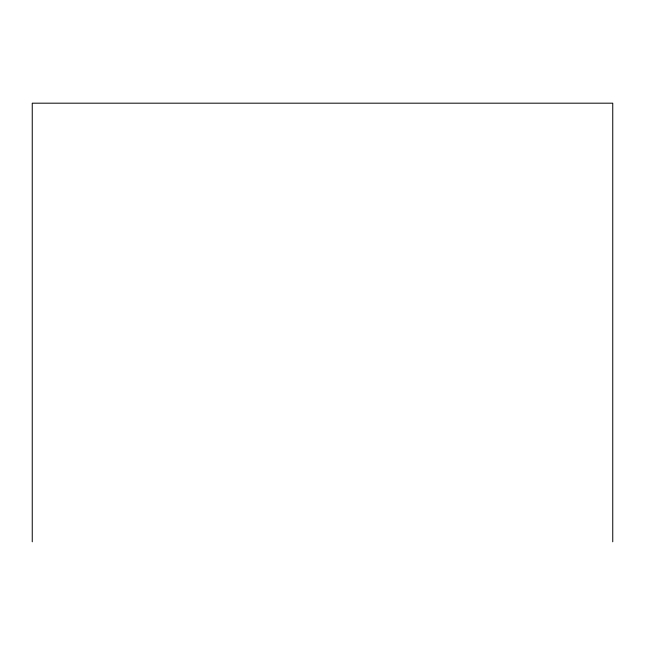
<?xml version="1.0" encoding="UTF-8"?>
<svg xmlns="http://www.w3.org/2000/svg" width="645" height="645" viewBox="0 0 645 645"><rect width="100%" height="100%" fill="white"/><g stroke="black" fill="none" stroke-linecap="round" stroke-linejoin="round"><path stroke-width="0.97" d="M612.75 541.816L612.75 103.184L32.25 103.184L32.25 541.816"/></g></svg>
